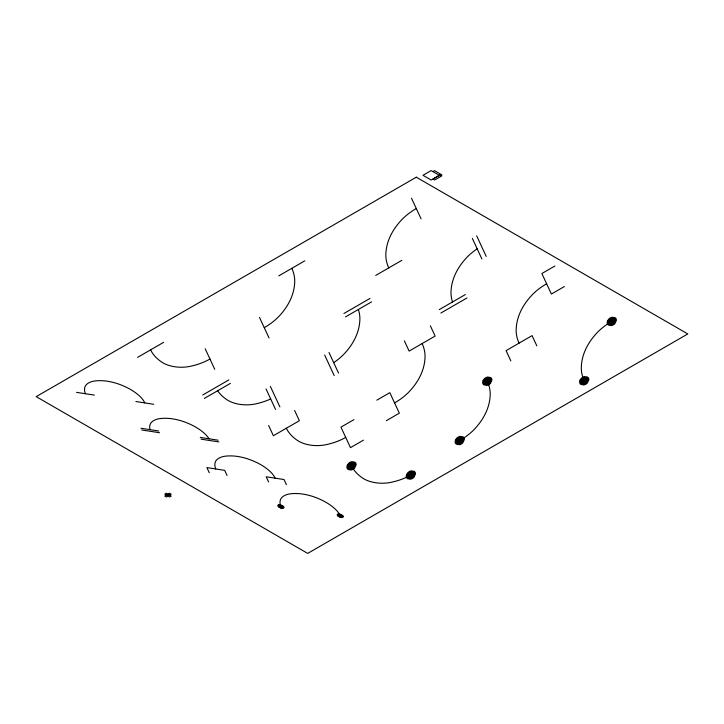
<?xml version="1.0" encoding="UTF-8"?>
<svg xmlns="http://www.w3.org/2000/svg" width="724" height="724" viewBox="0 0 724 724"><rect width="100%" height="100%" fill="white"/><g stroke="black" fill="none" stroke-linecap="round" stroke-linejoin="round"><path stroke-width="1.09" d="M432.843 171.579L434.472 170.638L441.857 174.9L440.228 175.842L431.124 170.602L422.979 175.308L431.124 180.014L439.269 175.308M137.587 357.366L163.651 342.325M278.767 275.862L304.831 260.812M375.729 275.41L401.793 260.359M202.747 394.987L228.811 379.946M343.927 313.483L369.991 298.433M204.34 398.417L230.404 383.367M345.52 316.904L371.584 301.854M439.296 309.601L465.36 294.559M440.889 313.03L466.953 297.98M554.865 266.025L541.86 273.536L551.38 294.034L564.376 286.532M376.824 400.173L389.82 392.661L399.34 413.169L386.335 420.671M353.955 419.639L340.95 427.151L350.47 447.649L363.466 440.147M76.563 392.363L94.364 395.114M135.895 401.539L153.705 404.291M140.927 428.264L158.728 431.015M200.267 437.45L218.069 440.201M141.723 429.975L159.524 432.735M201.055 439.16L218.865 441.912M168.049 494.193L169.651 495.116M166.321 495.198L167.923 496.121M536.837 345.873L532.077 335.619L506.085 350.633L510.836 360.887M476.691 235.888L486.229 256.441M472.347 238.395L481.885 258.957M411.531 198.267L421.069 218.829M430.364 325.818L435.115 336.072L409.123 351.086L404.363 340.832M328.995 352.507L338.533 373.068M324.651 355.022L334.189 375.575M259.491 317.402L269.029 337.954M294.614 410.463L299.365 420.716L273.373 435.721L268.613 425.477M270.351 386.372L279.889 406.924M266.007 388.878L275.545 409.431M286.405 484.673L284.025 479.532L266.215 476.781L268.604 481.922M205.191 348.751L214.729 369.303M227.065 475.487L224.684 470.356L206.883 467.595L209.263 472.736M280.939 506.592A27.449 15.847 0 0 1 280.369 499.922A13.014 7.512 0 0 1 291.102 493.723A27.449 15.847 0 0 1 302.659 494.058A42.988 24.824 0 0 1 314.026 496.881A64.943 37.494 0 0 1 335.393 509.216A42.988 24.824 0 0 1 340.28 515.778M215.779 468.971A27.449 15.847 0 0 1 215.209 462.301A13.014 7.512 0 0 1 225.942 456.102A27.449 15.847 0 0 1 237.499 456.437A42.988 24.824 0 0 1 248.866 459.26A64.943 37.494 0 0 1 270.233 471.596A42.988 24.824 0 0 1 275.12 478.157M209.037 438.798A42.988 24.824 0 0 0 205.073 433.975A64.943 37.494 0 0 0 183.706 421.639A42.988 24.824 0 0 0 172.339 418.816A27.449 15.847 0 0 0 160.782 418.49A13.014 7.512 0 0 0 150.049 424.68A27.449 15.847 0 0 0 150.004 429.667M144.8 402.915A42.988 24.824 0 0 0 139.913 396.354A64.943 37.494 0 0 0 118.546 384.019A42.988 24.824 0 0 0 107.179 381.195A27.449 15.847 0 0 0 95.622 380.869A13.014 7.512 0 0 0 84.889 387.059A27.449 15.847 0 0 0 85.459 393.738M351.529 465.84A54.897 31.693 0 0 0 362.1 477.731A26.037 15.032 0 0 0 391.422 482.265A54.897 31.693 0 0 0 410.87 475.016M345.71 437.405A54.897 31.693 0 0 1 326.262 444.645A26.037 15.032 0 0 1 296.94 440.111A54.897 31.693 0 0 1 286.369 428.219M270.676 398.942A54.897 31.693 0 0 1 255.672 403.892A26.037 15.032 0 0 1 226.35 399.358A54.897 31.693 0 0 1 217.634 390.743M209.96 359.023A54.897 31.693 0 0 1 190.512 366.272A26.037 15.032 0 0 1 161.19 361.738A54.897 31.693 0 0 1 150.619 349.846M459.74 440.536A85.975 49.639 0 0 0 474.537 429.079A129.895 74.988 0 0 0 490.175 395.385A85.975 49.639 0 0 0 487.279 381.195M394.58 402.915A85.975 49.639 0 0 0 409.377 391.467A129.895 74.988 0 0 0 425.015 357.765A85.975 49.639 0 0 0 422.119 343.574M333.692 362.643A85.975 49.639 0 0 0 344.217 353.846A129.895 74.988 0 0 0 359.855 320.144A85.975 49.639 0 0 0 358.362 309.492M264.26 327.673A85.975 49.639 0 0 0 279.057 316.225A129.895 74.988 0 0 0 294.695 282.523A85.975 49.639 0 0 0 291.799 268.332M611.78 321.402A85.975 49.639 0 0 0 596.983 332.859A129.895 74.988 0 0 0 581.345 366.552A85.975 49.639 0 0 0 584.241 380.743M519.081 343.122A85.975 49.639 0 0 1 516.185 328.931A129.895 74.988 0 0 1 531.823 295.238A85.975 49.639 0 0 1 546.62 283.79M452.518 301.971A85.975 49.639 0 0 1 451.025 291.32A129.895 74.988 0 0 1 466.663 257.617A85.975 49.639 0 0 1 477.188 248.821M388.761 267.889A85.975 49.639 0 0 1 385.865 253.699A129.895 74.988 0 0 1 401.503 219.996A85.975 49.639 0 0 1 416.3 208.548M347.33 465.188L346.896 466.926A8.598 4.968 0 0 0 347.185 468.347A5.493 3.167 0 0 0 348.244 469.541L351.059 470.039A5.828 3.367 0 0 0 353.122 469.27A8.598 4.968 0 0 0 354.597 468.12L356.163 464.754A8.598 4.968 0 0 0 355.873 463.333A5.493 3.167 0 0 0 354.814 462.147L351.882 461.686A5.493 3.167 0 0 0 349.936 462.419A8.598 4.968 0 0 0 348.461 463.559L347.33 465.188M348.172 465.324L347.819 466.709A6.878 3.973 0 0 0 348.054 467.849A4.389 2.534 0 0 0 348.905 468.799L351.149 469.197A4.661 2.688 0 0 0 352.805 468.582A6.878 3.973 0 0 0 353.982 467.668L355.24 464.971A6.878 3.973 0 0 0 355.004 463.831A4.389 2.534 0 0 0 354.163 462.88L351.81 462.518A4.389 2.534 0 0 0 350.262 463.098A6.878 3.973 0 0 0 349.077 464.012L348.172 465.324M349.013 465.451L348.751 466.491A5.159 2.977 0 0 0 348.923 467.342A3.294 1.901 0 0 0 349.556 468.057L351.249 468.356A3.493 2.018 0 0 0 352.479 467.894A5.159 2.977 0 0 0 353.375 467.206L354.308 465.188A5.159 2.977 0 0 0 354.136 464.337A3.294 1.901 0 0 0 353.502 463.622L351.746 463.351A3.294 1.901 0 0 0 350.579 463.785A5.159 2.977 0 0 0 349.692 464.473L349.013 465.451M349.855 465.577L349.792 466.844L351.339 467.523L352.76 466.754L353.384 465.405L352.841 464.365L351.674 464.184L349.855 465.577M350.688 465.713C351.412 468.799 353.611 463.134 350.688 465.713M406.671 474.374L406.236 476.111A8.598 4.968 0 0 0 406.526 477.532A5.493 3.167 0 0 0 407.585 478.718L410.39 479.216A5.828 3.367 0 0 0 412.463 478.446A8.598 4.968 0 0 0 413.938 477.297L415.504 473.93A8.598 4.968 0 0 0 415.214 472.51A5.493 3.167 0 0 0 414.155 471.324L411.223 470.871A5.493 3.167 0 0 0 409.277 471.596A8.598 4.968 0 0 0 407.802 472.736L406.671 474.374M407.512 474.501L407.159 475.894A6.878 3.973 0 0 0 407.395 477.026A4.389 2.534 0 0 0 408.236 477.976L410.49 478.374A4.661 2.688 0 0 0 412.146 477.759A6.878 3.973 0 0 0 413.323 476.844L414.581 474.148A6.878 3.973 0 0 0 414.345 473.016A4.389 2.534 0 0 0 413.504 472.066L411.151 471.704A4.389 2.534 0 0 0 409.594 472.283A6.878 3.973 0 0 0 408.417 473.197L407.512 474.501M408.354 474.627L408.092 475.677A5.159 2.977 0 0 0 408.264 476.528A3.294 1.901 0 0 0 408.897 477.243L410.58 477.541A3.493 2.018 0 0 0 411.82 477.08A5.159 2.977 0 0 0 412.716 476.392L413.648 474.365A5.159 2.977 0 0 0 413.476 473.514A3.294 1.901 0 0 0 412.843 472.799L411.087 472.528A3.294 1.901 0 0 0 409.92 472.962A5.159 2.977 0 0 0 409.024 473.65L408.354 474.627M409.196 474.763L409.132 476.021L410.68 476.7L412.101 475.93L412.725 474.582L412.182 473.541L411.015 473.36L409.196 474.763M410.028 474.89C410.752 477.976 412.952 472.32 410.028 474.89M455.541 439.884L455.106 441.622A8.598 4.968 0 0 0 455.396 443.043A5.493 3.167 0 0 0 456.455 444.228L459.26 444.735A5.828 3.367 0 0 0 461.333 443.966A8.598 4.968 0 0 0 462.808 442.817L464.374 439.45A8.598 4.968 0 0 0 464.084 438.029A5.493 3.167 0 0 0 463.025 436.834L460.093 436.382A5.493 3.167 0 0 0 458.147 437.106A8.598 4.968 0 0 0 456.672 438.255L455.541 439.884M456.382 440.02L456.029 441.405A6.878 3.973 0 0 0 456.265 442.545A4.389 2.534 0 0 0 457.106 443.495L459.36 443.893A4.661 2.688 0 0 0 461.016 443.278A6.878 3.973 0 0 0 462.193 442.364L463.451 439.667A6.878 3.973 0 0 0 463.215 438.527A4.389 2.534 0 0 0 462.374 437.577L460.021 437.215A4.389 2.534 0 0 0 458.464 437.794A6.878 3.973 0 0 0 457.287 438.708L456.382 440.02M457.224 440.147L456.962 441.188A5.159 2.977 0 0 0 457.134 442.038A3.294 1.901 0 0 0 457.767 442.753L459.45 443.052A3.493 2.018 0 0 0 460.69 442.59A5.159 2.977 0 0 0 461.586 441.902L462.518 439.884A5.159 2.977 0 0 0 462.346 439.034A3.294 1.901 0 0 0 461.713 438.319L459.957 438.047A3.294 1.901 0 0 0 458.79 438.482A5.159 2.977 0 0 0 457.894 439.169L457.224 440.147M458.066 440.273L458.002 441.54L459.55 442.21L460.971 441.45L461.595 440.102L461.052 439.061L459.885 438.88L458.066 440.273M458.898 440.409C459.622 443.495 461.822 437.83 458.898 440.409M483.08 380.543L482.646 382.281A8.598 4.968 0 0 0 482.935 383.702A5.493 3.167 0 0 0 483.994 384.897L486.809 385.394A5.828 3.367 0 0 0 488.872 384.625A8.598 4.968 0 0 0 490.347 383.476L491.913 380.109A8.598 4.968 0 0 0 491.623 378.688A5.493 3.167 0 0 0 490.564 377.503L487.632 377.041A5.493 3.167 0 0 0 485.686 377.774A8.598 4.968 0 0 0 484.211 378.914L483.08 380.543M483.922 380.679L483.569 382.064A6.878 3.973 0 0 0 483.804 383.204A4.389 2.534 0 0 0 484.655 384.154L486.899 384.553A4.661 2.688 0 0 0 488.555 383.937A6.878 3.973 0 0 0 489.732 383.023L490.99 380.326A6.878 3.973 0 0 0 490.754 379.186A4.389 2.534 0 0 0 489.913 378.236L487.56 377.874A4.389 2.534 0 0 0 486.012 378.453A6.878 3.973 0 0 0 484.827 379.367L483.922 380.679M484.763 380.806L484.501 381.847A5.159 2.977 0 0 0 484.673 382.697A3.294 1.901 0 0 0 485.306 383.412L486.999 383.711A3.493 2.018 0 0 0 488.229 383.249A5.159 2.977 0 0 0 489.125 382.562L490.058 380.543A5.159 2.977 0 0 0 489.886 379.693A3.294 1.901 0 0 0 489.252 378.978L487.496 378.706A3.294 1.901 0 0 0 486.329 379.141A5.159 2.977 0 0 0 485.442 379.829L484.763 380.806M485.605 380.933L485.542 382.2L487.089 382.878L488.51 382.109L489.134 380.761L488.591 379.72L487.424 379.539L485.605 380.933M486.438 381.068C487.161 384.154 489.361 378.489 486.438 381.068M580.042 380.1L579.607 381.838A8.598 4.968 0 0 0 579.897 383.249A5.493 3.167 0 0 0 580.956 384.444L583.761 384.942A5.828 3.367 0 0 0 585.834 384.173A8.598 4.968 0 0 0 587.309 383.023L588.874 379.657A8.598 4.968 0 0 0 588.585 378.236A5.493 3.167 0 0 0 587.526 377.05L584.594 376.598A5.493 3.167 0 0 0 582.648 377.322A8.598 4.968 0 0 0 581.173 378.462L580.042 380.1M580.883 380.227L580.53 381.62A6.878 3.973 0 0 0 580.766 382.752A4.389 2.534 0 0 0 581.607 383.702L583.861 384.1A4.661 2.688 0 0 0 585.508 383.485A6.878 3.973 0 0 0 586.693 382.571L587.951 379.874A6.878 3.973 0 0 0 587.716 378.743A4.389 2.534 0 0 0 586.865 377.792L584.521 377.421A4.389 2.534 0 0 0 582.965 378.009A6.878 3.973 0 0 0 581.788 378.923L580.883 380.227M581.725 380.353L581.462 381.403A5.159 2.977 0 0 0 581.634 382.254A3.294 1.901 0 0 0 582.268 382.96L583.951 383.258A3.493 2.018 0 0 0 585.191 382.797A5.159 2.977 0 0 0 586.078 382.118L587.019 380.091A5.159 2.977 0 0 0 586.847 379.24A3.294 1.901 0 0 0 586.214 378.525L584.449 378.254A3.294 1.901 0 0 0 583.291 378.688A5.159 2.977 0 0 0 582.395 379.376L581.725 380.353M582.558 380.489L582.503 381.747L584.051 382.426L585.472 381.657L586.096 380.308L585.553 379.267L584.386 379.086L582.558 380.489M583.399 380.616C584.123 383.702 586.322 378.046 583.399 380.616M607.581 320.759L607.146 322.497A8.598 4.968 0 0 0 607.436 323.918A5.493 3.167 0 0 0 608.495 325.103L611.3 325.601A5.828 3.367 0 0 0 613.373 324.832A8.598 4.968 0 0 0 614.848 323.682L616.414 320.316A8.598 4.968 0 0 0 616.124 318.895A5.493 3.167 0 0 0 615.065 317.709L612.133 317.257A5.493 3.167 0 0 0 610.187 317.981A8.598 4.968 0 0 0 608.712 319.121L607.581 320.759M608.422 320.886L608.069 322.28A6.878 3.973 0 0 0 608.305 323.411A4.389 2.534 0 0 0 609.146 324.361L611.4 324.759A4.661 2.688 0 0 0 613.056 324.144A6.878 3.973 0 0 0 614.233 323.23L615.49 320.533A6.878 3.973 0 0 0 615.255 319.402A4.389 2.534 0 0 0 614.414 318.451L612.061 318.089A4.389 2.534 0 0 0 610.504 318.669A6.878 3.973 0 0 0 609.327 319.583L608.422 320.886M609.264 321.013L609.002 322.062A5.159 2.977 0 0 0 609.174 322.913A3.294 1.901 0 0 0 609.807 323.628L611.49 323.927A3.493 2.018 0 0 0 612.73 323.465A5.159 2.977 0 0 0 613.626 322.777L614.558 320.75A5.159 2.977 0 0 0 614.386 319.899A3.294 1.901 0 0 0 613.753 319.184L611.997 318.913A3.294 1.901 0 0 0 610.83 319.347A5.159 2.977 0 0 0 609.934 320.035L609.264 321.013M610.106 321.148L610.042 322.406L611.59 323.085L613.011 322.316L613.635 320.967L613.092 319.927L611.925 319.746L610.106 321.148M610.938 321.275C611.662 324.361 613.861 318.705 610.938 321.275M278.278 505.062L277.916 505.47A2.742 1.584 0 0 0 277.971 506.139A4.299 2.48 0 0 0 278.459 506.791L280.595 508.022A4.299 2.48 0 0 0 281.736 508.311A2.914 1.683 0 0 0 282.966 508.348L283.962 507.723A2.742 1.584 0 0 0 283.908 507.053A4.299 2.48 0 0 0 283.419 506.402L281.283 505.162A4.299 2.48 0 0 0 280.143 504.881A2.742 1.584 0 0 0 278.984 504.845L278.278 505.062M278.812 505.37L278.523 505.696A2.199 1.267 0 0 0 278.568 506.23A3.439 1.982 0 0 0 278.957 506.755L280.668 507.741A3.439 1.982 0 0 0 281.573 507.967A2.335 1.348 0 0 0 282.559 507.995L283.356 507.497A2.199 1.267 0 0 0 283.31 506.963A3.439 1.982 0 0 0 282.921 506.438L281.211 505.452A3.439 1.982 0 0 0 280.306 505.225A2.199 1.267 0 0 0 279.383 505.198L278.812 505.37M279.346 505.678L279.129 505.922A1.647 0.95 0 0 0 279.156 506.32A2.579 1.493 0 0 0 279.455 506.709L280.731 507.452A2.579 1.493 0 0 0 281.419 507.624A1.747 1.014 0 0 0 282.152 507.642L282.758 507.271A1.647 0.95 0 0 0 282.722 506.872A2.579 1.493 0 0 0 282.423 506.474L281.147 505.741A2.579 1.493 0 0 0 280.459 505.569A1.647 0.95 0 0 0 279.772 505.551L279.346 505.678M279.88 505.976C280.586 508.9 283.935 505.732 279.88 505.976M280.405 506.284L281.546 506.818L280.405 506.284M337.619 514.239L337.257 514.646A2.742 1.584 0 0 0 337.312 515.316A4.299 2.48 0 0 0 337.8 515.977L339.936 517.207A4.299 2.48 0 0 0 341.076 517.488A2.914 1.683 0 0 0 342.298 517.524L343.303 516.9A2.742 1.584 0 0 0 343.248 516.23A4.299 2.48 0 0 0 342.76 515.579L340.624 514.348A4.299 2.48 0 0 0 339.484 514.058A2.742 1.584 0 0 0 338.325 514.031L337.619 514.239M338.153 514.547L337.864 514.873A2.199 1.267 0 0 0 337.909 515.407A3.439 1.982 0 0 0 338.298 515.931L340.009 516.918A3.439 1.982 0 0 0 340.913 517.144A2.335 1.348 0 0 0 341.9 517.171L342.696 516.674A2.199 1.267 0 0 0 342.651 516.14A3.439 1.982 0 0 0 342.262 515.615L340.552 514.628A3.439 1.982 0 0 0 339.647 514.402A2.199 1.267 0 0 0 338.723 514.375L338.153 514.547M338.687 514.855L338.47 515.099A1.647 0.95 0 0 0 338.497 515.497A2.579 1.493 0 0 0 338.796 515.895L340.072 516.637A2.579 1.493 0 0 0 340.76 516.8A1.747 1.014 0 0 0 341.493 516.827L342.09 516.447A1.647 0.95 0 0 0 342.063 516.049A2.579 1.493 0 0 0 341.764 515.66L340.488 514.918A2.579 1.493 0 0 0 339.8 514.746A1.647 0.95 0 0 0 339.113 514.728L338.687 514.855M339.212 515.162C339.918 518.076 343.276 514.909 339.212 515.162M339.746 515.47L340.886 516.004L339.746 515.47M416.3 177.199L36.2 396.643L307.7 553.398L687.8 333.945L416.3 177.199M440.228 174.9L433.097 179.018L434.726 179.959L441.857 175.842L440.228 174.9M166.321 493.316L164.791 494.193L169.651 496.999L171.181 496.121L166.321 493.316M169.579 493.316L164.791 496.076L166.393 496.999L171.181 494.239L169.579 493.316"/></g></svg>
